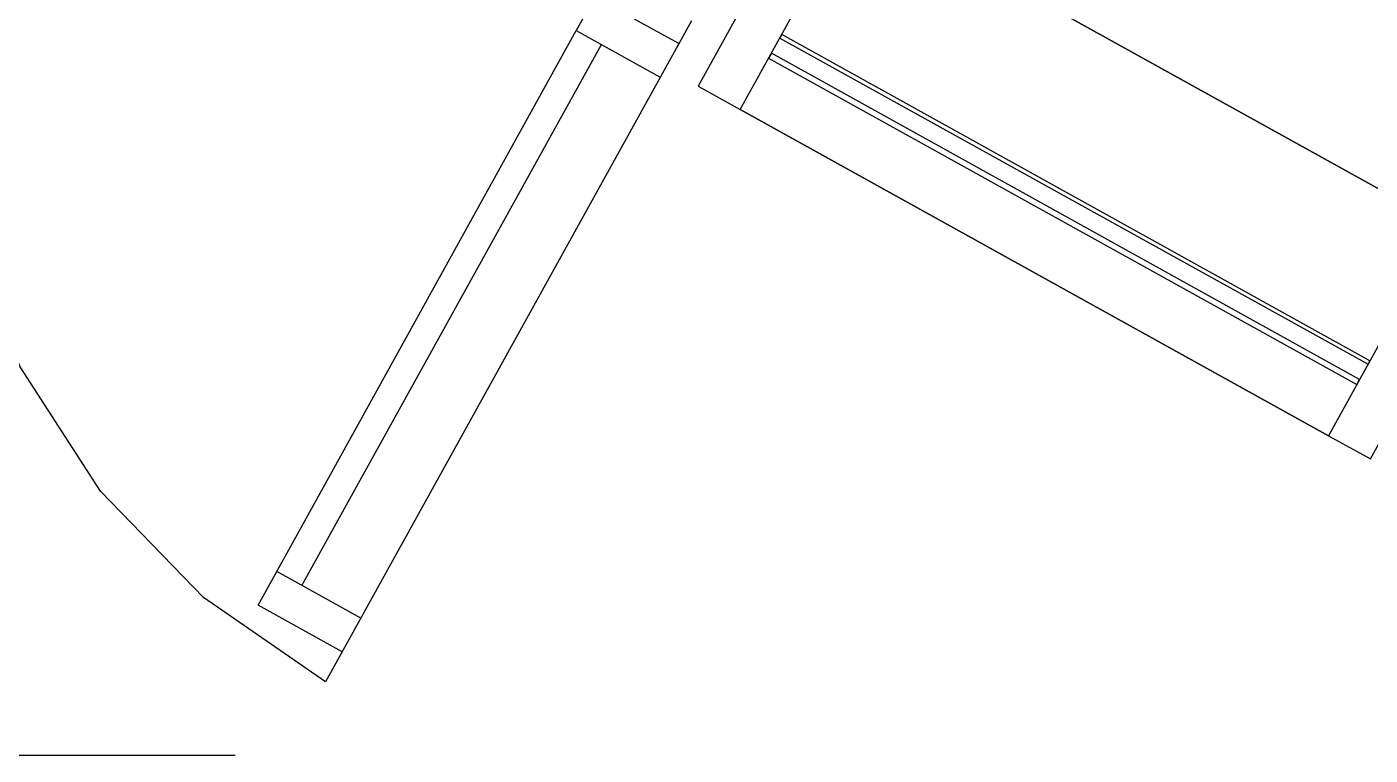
# Model space of a CAD drawing. Header units: metres. Extents: x 2.5 to 42.6, y 0.9 to 31.9.
# Drawn here: x 21.959 to 22.51, y 13.543 to 13.841 of the extents above; entities that cross this region are included whole.
import ezdxf

# ---------------------------------------------------------------- set-up
doc = ezdxf.new("R2010")
doc.units = ezdxf.units.M
doc.layers.add('PARETI_STRUTTURE', color=7, linetype='Continuous')

msp = doc.modelspace()

# ---------------------------------------------------------------- linework, layer by layer
at = {"layer": 'PARETI_STRUTTURE'}
for points in [[(22.08135, 13.57299), (22.03142, 13.60746), (21.98919, 13.651), (21.95626, 13.70196), (21.9339, 13.75835), (21.92297, 13.81803), (21.9239, 13.8787), (21.93663, 13.938), (21.9607, 13.9937), (21.92623, 13.94377), (21.88269, 13.90153), (21.83173, 13.8686), (21.77534, 13.84624), (21.71566, 13.83531), (21.65499, 13.83624), (21.59569, 13.84897), (21.53999, 13.87304)], [(22.19179, 13.85346), (22.18415, 13.83968)], [(22.22623, 13.83437), (22.19179, 13.85346)], [(22.23138, 13.84367), (22.08135, 13.57299)], [(22.09582, 13.59907), (22.06137, 13.61816), (22.18416, 13.83968)], [(22.18416, 13.83969), (22.21859, 13.8206)], [(22.0717, 13.61243), (22.1945, 13.83396)], [(22.25134, 13.8074), (22.49241, 13.67378)], [(22.49241, 13.67378), (22.25134, 13.80739)], [(22.05374, 13.60438), (22.06138, 13.61816)], [(22.08817, 13.58529), (22.05373, 13.60438)], [(21.37506, 13.54294), (22.04441, 13.54294)]]:
    msp.add_lwpolyline(points, dxfattribs=at)
for points in [[(22.29906, 13.89349), (22.28184, 13.90303), (22.23412, 13.81693), (22.25134, 13.80739)], [(22.54013, 13.75988), (22.29906, 13.89349)], [(22.26833, 13.83805), (22.26757, 13.83667), (22.50864, 13.70306), (22.5094, 13.70443)], [(22.26413, 13.83047), (22.26299, 13.8284), (22.50405, 13.69479), (22.5052, 13.69686)], [(22.55735, 13.75033), (22.54012, 13.75987), (22.4924, 13.67378), (22.50962, 13.66424)]]:
    msp.add_lwpolyline(points, close=True, dxfattribs=at)

doc.saveas('drawing.dxf')
